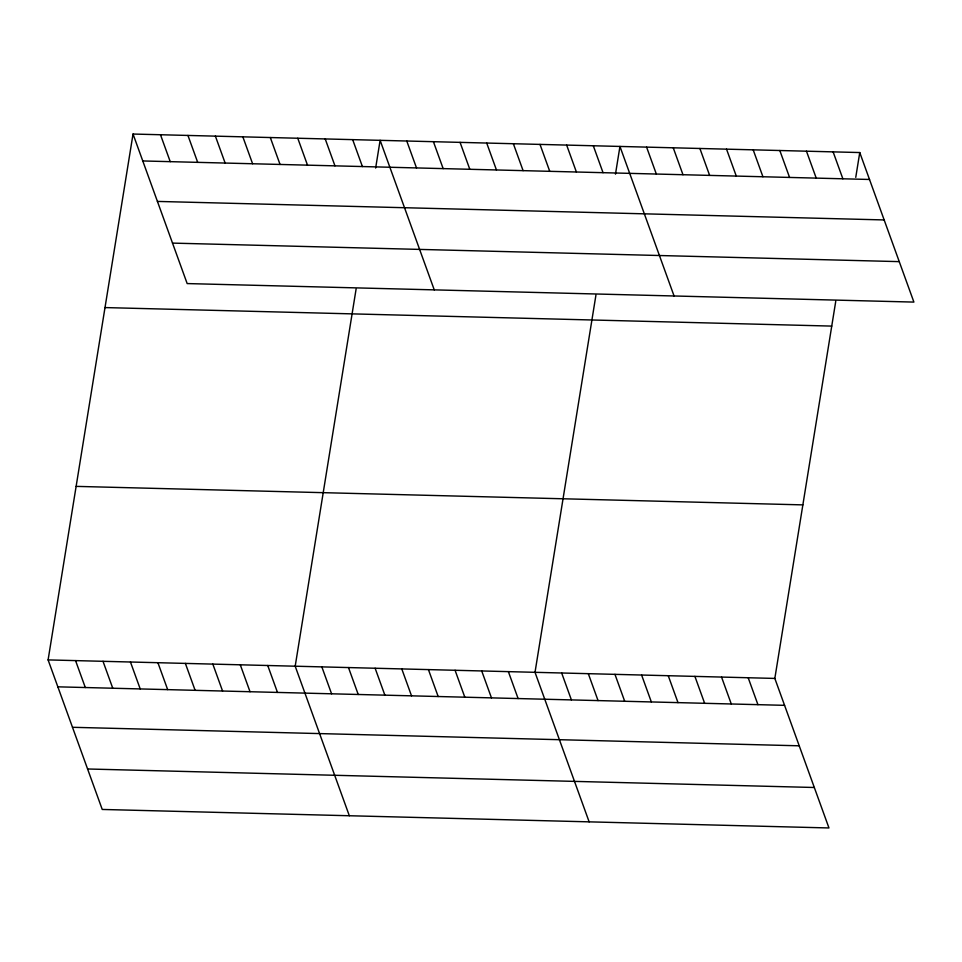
<?xml version="1.0" encoding="UTF-8"?>
<svg xmlns="http://www.w3.org/2000/svg" width="962" height="962" viewBox="0 0 962 962"><rect width="100%" height="100%" fill="white"/><g stroke="black" fill="none" stroke-linecap="round" stroke-linejoin="round"><path stroke-width="1.44" d="M835.75 301.298L774.831 678.426L828.967 827.957L102.237 809.451L48.1 659.908L133.033 134.043L859.763 152.549L913.9 302.092L187.169 283.574L133.033 134.043M356.096 289.081L295.19 666.209L349.326 815.74M375.649 168.037L380.122 140.332L434.259 289.875M595.923 295.19L535.016 672.318L589.141 821.849M615.476 174.146L619.949 146.44L674.073 295.983M855.759 177.345L859.763 152.549M142.773 160.955L869.516 179.473M157.419 201.419L884.162 219.937M172.511 243.109L899.254 261.628M105.002 307.575L831.745 326.094M76.13 486.375L802.861 504.882M48.1 659.908L774.831 678.426M57.84 686.832L784.583 705.338M72.499 727.296L799.23 745.803M87.59 768.987L814.321 787.493M833.116 151.876L842.868 178.8M806.469 151.19L816.221 178.114M779.821 150.517L789.574 177.441M753.186 149.831L762.926 176.755M726.538 149.158L736.279 176.082M699.891 148.485L709.631 175.397M673.244 147.799L682.984 174.723M646.596 147.126L656.337 174.038M593.301 145.767L603.042 172.679M566.654 145.082L576.394 172.006M748.183 677.741L757.936 704.665M540.007 144.408L549.747 171.332M721.548 677.068L731.288 703.992M513.359 143.723L523.1 170.647M694.901 676.382L704.641 703.306M486.712 143.049L496.452 169.973M668.253 675.709L677.994 702.633M460.064 142.364L469.805 169.288M641.606 675.035L651.346 701.947M433.417 141.691L443.157 168.615M614.958 674.35L624.699 701.274M406.77 141.017L416.51 167.929M588.311 673.677L598.051 700.589M561.664 672.991L571.404 699.915M352.669 139.634L362.409 166.558M325.216 138.937L334.956 165.849M508.369 671.632L518.109 698.556M297.763 138.239L307.503 165.151M481.721 670.959L491.462 697.871M270.31 137.53L280.05 164.454M455.074 670.273L464.814 697.197M242.845 136.832L252.597 163.756M428.427 669.6L438.167 696.524M215.392 136.135L225.144 163.059M401.779 668.915L411.52 695.839M187.939 135.438L197.691 162.362M375.132 668.241L384.872 695.165M160.486 134.74L170.226 161.652M348.484 667.556L358.225 694.48M321.837 666.882L331.577 693.806M267.737 665.5L277.477 692.424M240.284 664.802L250.024 691.726M212.83 664.105L222.571 691.029M185.377 663.407L195.118 690.331M157.912 662.71L167.665 689.622M130.459 662.012L140.211 688.924M103.006 661.303L112.758 688.227M75.553 660.605L85.305 687.529"/></g></svg>
